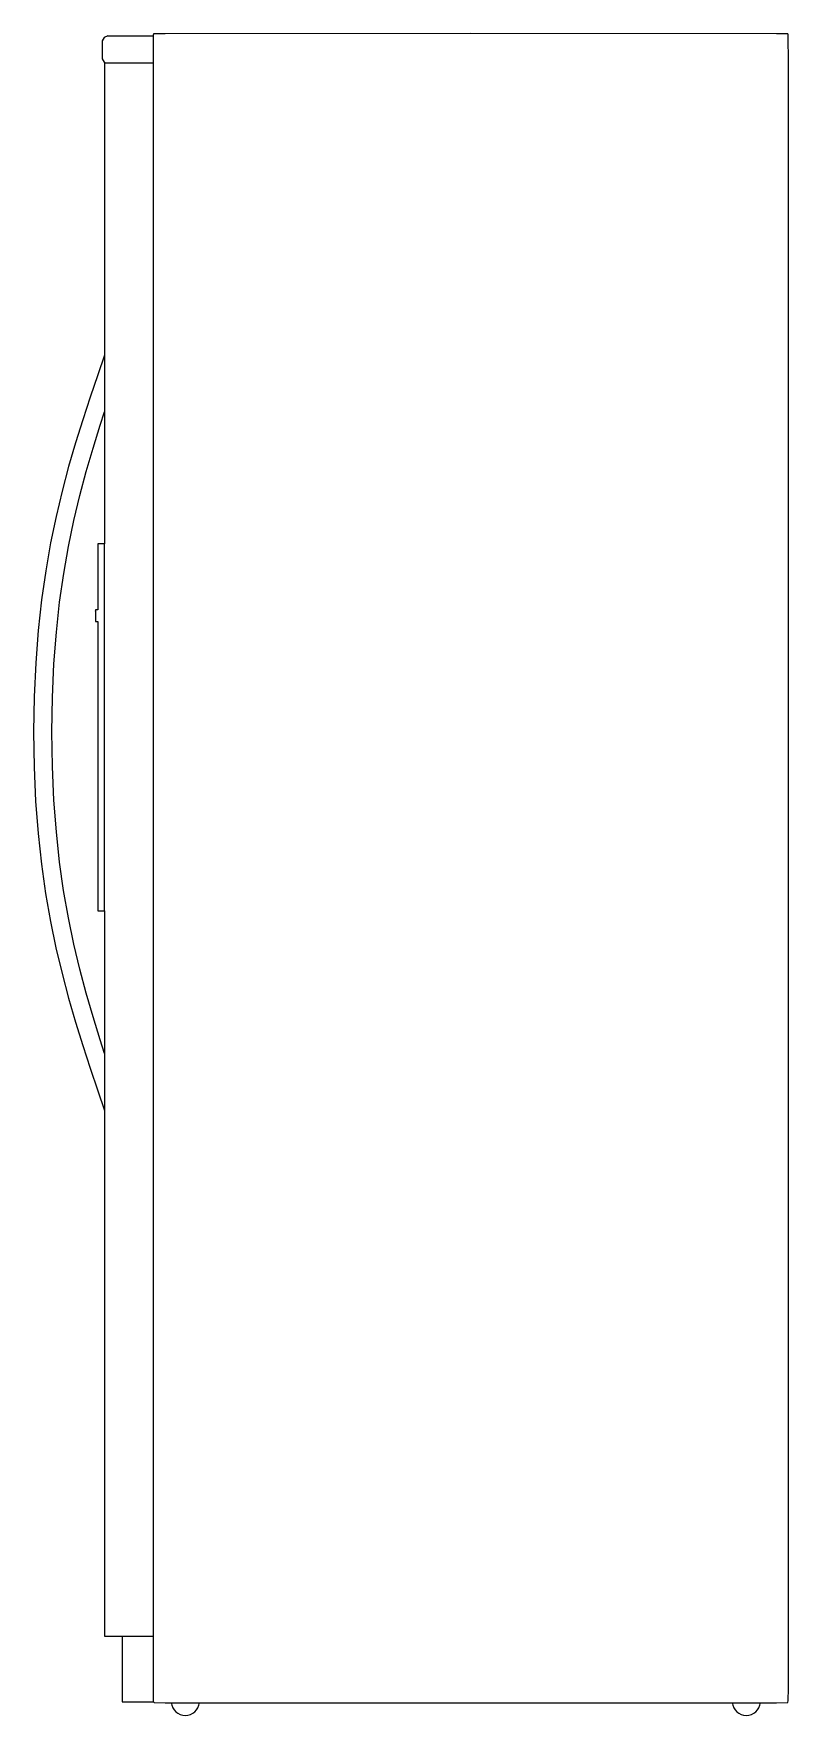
# Model space of a CAD drawing. Header units: millimetres. Extents: x -160 to 635, y 0 to 1770.
import ezdxf

# ---------------------------------------------------------------- set-up
doc = ezdxf.new("R2010")
doc.units = ezdxf.units.MM
doc.layers.add('ceco.net 255', color=7, linetype='Continuous', plot=False)

msp = doc.modelspace()

# ---------------------------------------------------------------- linework, layer by layer
at = {"layer": 'ceco.net 255'}
for p, q in [((300.5, 1769.8), (-21.3, 1769.7)), ((622.3, 1769.7), (300.5, 1769.8)), ((-85.3, 1765.8), (-87.7, 1762.3)), ((-87.7, 1762.3), (-87.7, 1743.2)), ((-81.5, 1767.4), (-85.3, 1765.8)), ((-81.5, 1767.1), (-81.5, 1767.4)), ((-33.8, 1767), (-81.5, 1767.1)), ((-33.5, 1768.8), (-33.8, 1768.5)), ((-33.8, 1768.5), (-33.8, 1767)), ((-33.8, 1767), (-33.8, 14.2)), ((-33.4, 1769.5), (-33.5, 1768.8)), ((-21.3, 1769.7), (-33.4, 1769.5)), ((634.5, 1769.5), (622.3, 1769.7)), ((634.6, 1768.6), (634.5, 1769.5)), ((634.8, 1768.6), (634.6, 1768.6)), ((634.9, 1738.3), (634.8, 1768.6)), ((-87.7, 1743.2), (-85.4, 1739.7)), ((-85.4, 1739.7), (-85, 1739.6)), ((-85, 1739.6), (-85, 1233)), ((-85, 1739.1), (-33.8, 1739.1)), ((634.9, 83.4), (634.9, 1738.3)), ((-85, 1431.4), (-92.1, 1410.8)), ((-92.1, 1410.8), (-100.2, 1387.3)), ((-100.2, 1387.3), (-108, 1363.5)), ((-108, 1363.5), (-115.6, 1339.1)), ((-89.7, 1357.6), (-85, 1371.7)), ((-97.2, 1333.6), (-89.7, 1357.6)), ((-115.6, 1339.1), (-122.9, 1314.2)), ((-104.3, 1309), (-97.2, 1333.6)), ((-122.9, 1314.2), (-129.8, 1288.4)), ((-111.1, 1283.7), (-104.3, 1309)), ((-129.8, 1288.4), (-136.1, 1261.6)), ((-117.3, 1257.5), (-111.1, 1283.7)), ((-136.1, 1261.6), (-141.9, 1233.8)), ((-123, 1230.1), (-117.3, 1257.5)), ((-141.9, 1233.8), (-147, 1204.6)), ((-128, 1201.6), (-123, 1230.1)), ((-85, 1233), (-92.1, 1233)), ((-92.1, 1233), (-92.1, 1229.4)), ((-92.1, 1229.4), (-92.1, 1163.3)), ((-85, 846.8), (-85, 1233)), ((-147, 1204.6), (-151.4, 1174)), ((-132.3, 1171.5), (-128, 1201.6)), ((-151.4, 1174), (-154.9, 1141.7)), ((-135.7, 1139.9), (-132.3, 1171.5)), ((-94.6, 1162.8), (-94.8, 1161.7)), ((-94.8, 1161.7), (-94.6, 1161.9)), ((-92.1, 1163.3), (-94.6, 1163.3)), ((-94.6, 1163.3), (-94.6, 1162.8)), ((-94.6, 1161.9), (-94.6, 1151.2)), ((-94.6, 1151.2), (-93.9, 1151.1)), ((-93.9, 1151.1), (-92.1, 1151.1)), ((-92.1, 1151.1), (-92.1, 850.4)), ((-154.9, 1141.7), (-157.5, 1107.7)), ((-138.3, 1106.5), (-135.7, 1139.9)), ((-157.5, 1107.7), (-159.2, 1071.8)), ((-139.9, 1071.2), (-138.3, 1106.5)), ((-159.2, 1071.8), (-159.7, 1034.9)), ((-140.5, 1034.9), (-139.9, 1071.2)), ((-159.7, 1034.9), (-159.2, 997.9)), ((-139.9, 998.5), (-140.5, 1034.9)), ((-159.2, 997.9), (-157.6, 962)), ((-138.4, 963.2), (-139.9, 998.5)), ((-157.6, 962), (-155, 927.9)), ((-135.8, 929.7), (-138.4, 963.2)), ((-155, 927.9), (-151.4, 895.6)), ((-132.3, 898), (-135.8, 929.7)), ((-151.4, 895.6), (-147.1, 864.9)), ((-128.1, 867.9), (-132.3, 898)), ((-123, 839.2), (-128.1, 867.9)), ((-147.1, 864.9), (-142, 835.6)), ((-92.1, 850.4), (-92.1, 846.8)), ((-142, 835.6), (-136.2, 807.6)), ((-117.4, 811.7), (-123, 839.2)), ((-92.1, 846.8), (-85, 846.8)), ((-85, 846.8), (-85, 83.2)), ((-136.2, 807.6), (-129.8, 780.7)), ((-111.1, 785.3), (-117.4, 811.7)), ((-129.8, 780.7), (-123, 754.7)), ((-104.4, 759.9), (-111.1, 785.3)), ((-123, 754.7), (-115.7, 729.6)), ((-97.2, 735.1), (-104.4, 759.9)), ((-115.7, 729.6), (-108, 705.1)), ((-89.7, 710.9), (-97.2, 735.1)), ((-85, 696.6), (-89.7, 710.9)), ((-108, 705.1), (-100.2, 681.1)), ((-100.2, 681.1), (-92.1, 657.4)), ((-92.1, 657.4), (-85, 636.7)), ((-85, 83.2), (-33.8, 83.2)), ((-66.5, 83.2), (-66.5, 14.2)), ((634.9, 72.3), (634.9, 83.4)), ((634.9, 61.1), (634.9, 72.3)), ((634.9, 49.9), (634.9, 61.1)), ((634.9, 38.7), (634.9, 49.9)), ((634.9, 27.6), (634.9, 38.7)), ((634.8, 16.4), (634.9, 27.6)), ((-66.5, 14.2), (-62.1, 14.2)), ((-62.1, 14.2), (-33.4, 14.2)), ((-33.4, 14.2), (-32.9, 13.4)), ((-32.9, 13.4), (-32.9, 13.6)), ((-32.9, 13.6), (-21.3, 13.3)), ((-21.3, 13.3), (622.3, 13.3)), ((622.3, 13.3), (634.5, 13.6)), ((634.5, 13.6), (634.7, 15.5)), ((634.7, 15.5), (634.8, 16.4))]:
    msp.add_line(p, q, dxfattribs=at)
for centre in [(0, 14.9), (590.6, 14.9)]:
    msp.add_arc(centre, 14.9, 185.908, 354.092, dxfattribs=at)

doc.saveas('drawing.dxf')
